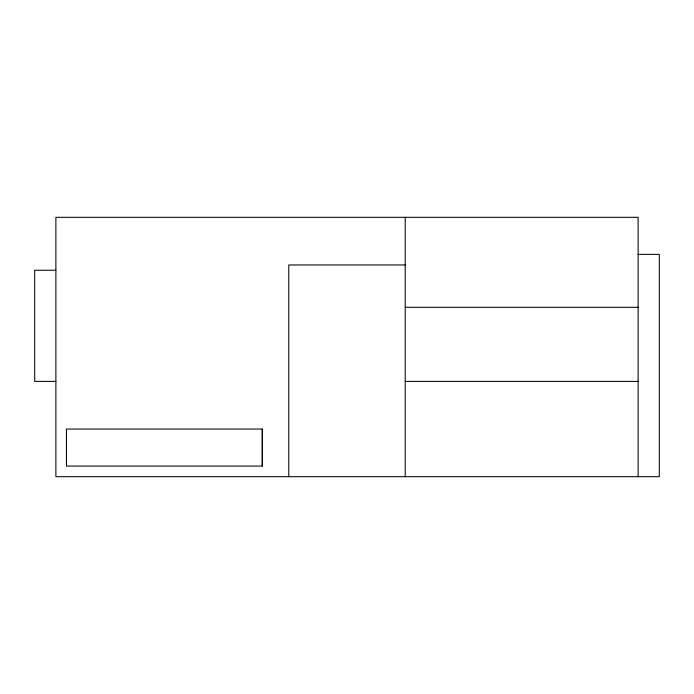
<?xml version="1.0" encoding="UTF-8"?>
<svg xmlns="http://www.w3.org/2000/svg" width="694" height="694" viewBox="0 0 694 694"><rect width="100%" height="100%" fill="white"/><g stroke="black" fill="none" stroke-linecap="round" stroke-linejoin="round"><path stroke-width="1.04" d="M262.306 466.099L262.306 429.048L66.459 429.048L66.459 466.099L262.306 466.099L262.306 429.048M638.124 254.368L659.3 254.368L659.3 476.683L55.876 476.683L55.876 217.317L638.124 217.317L638.124 476.683M405.227 264.952L288.773 264.952L288.773 476.683M55.876 270.252L34.7 270.252L34.7 381.405L55.876 381.405M405.227 307.303L638.124 307.303M405.227 381.405L638.124 381.405M405.227 217.317L405.227 476.683"/></g></svg>
